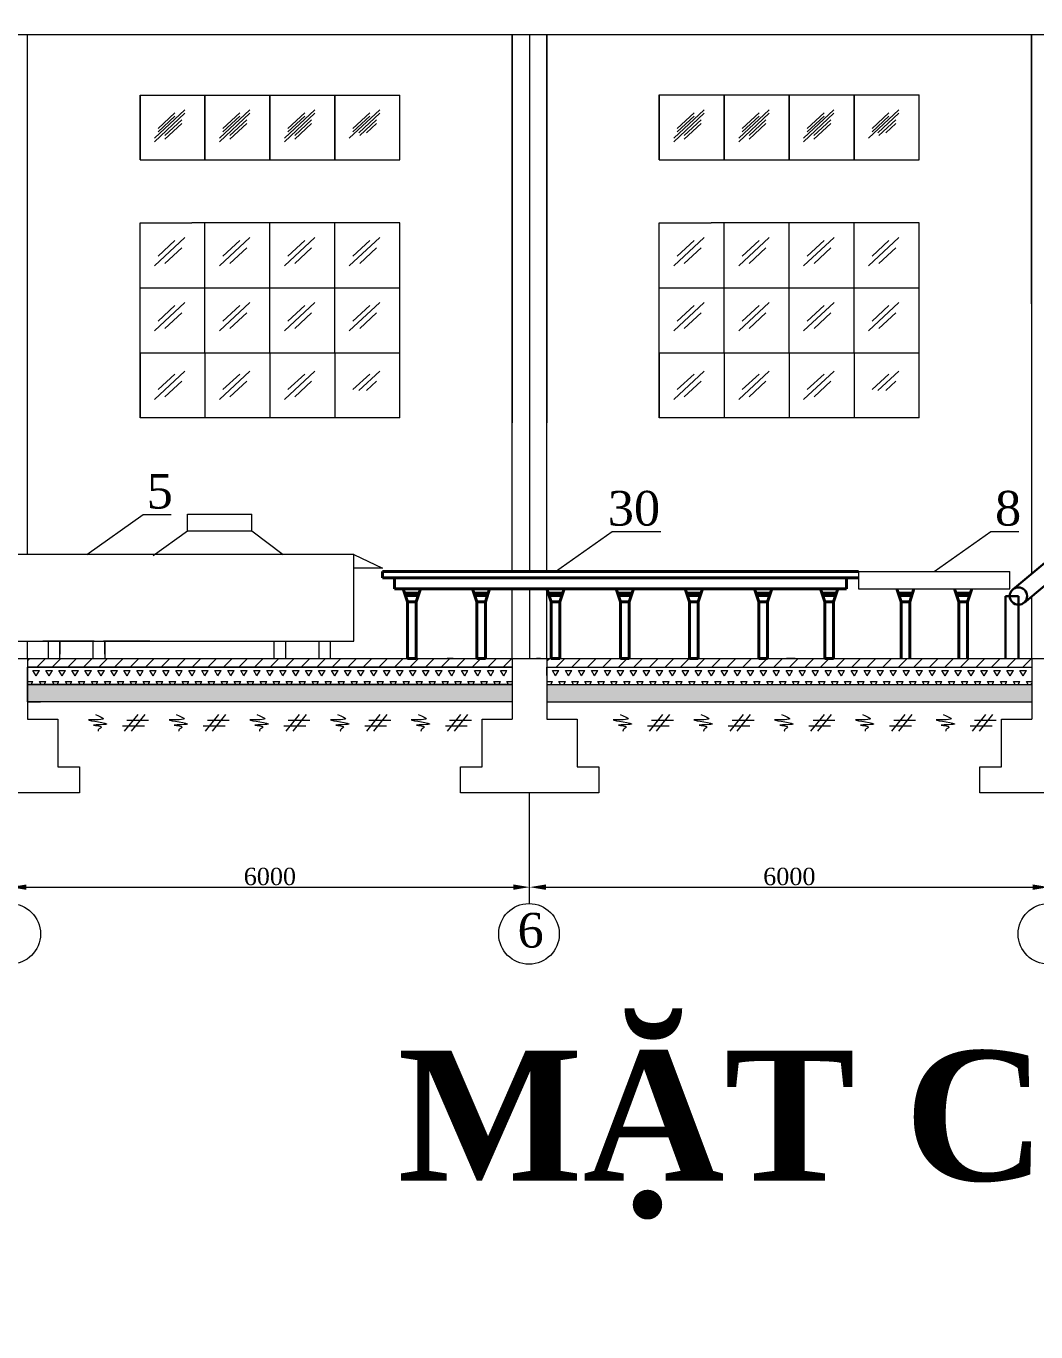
# Model space of a CAD drawing. Header units: inches. Extents: x -4475333 to 345677417, y -211198149 to 2125895.
# Drawn here: x -1948536 to -1936872, y 848268 to 863341 of the extents above; entities that cross this region are included whole.
import ezdxf

# ---------------------------------------------------------------- set-up
doc = ezdxf.new("R2010")
doc.units = ezdxf.units.IN
doc.header["$LTSCALE"] = 150
doc.header["$MEASUREMENT"] = 0
doc.linetypes.add('CENTER2', pattern=[1.125, 0.75, -0.125, 0.125, -0.125])
doc.linetypes.add('HIDDEN2', pattern=[4.7625, 3.175, -1.5875])
for name, color, linetype, lineweight in [('03 tbii', 3, 'Continuous', 50), ('coban', 153, 'Continuous', 50), ('cot', 2, 'Continuous', 50), ('Duong vien', 7, 'Continuous', 50), ('EEEE', 7, 'Continuous', 0), ('Ghichu', 1, 'Continuous', 15), ('KHUNG BVE', 7, 'Continuous', 0), ('móng cột', 7, 'Continuous', 50), ('NHA XUONG', 80, 'Continuous', 50), ('PHOI_CANH', 3, 'Continuous', 50), ('TH net dam', 7, 'Continuous', 30)]:
    doc.layers.add(name, color=color, linetype=linetype, lineweight=lineweight)
for name, color, linetype in [('duongtamchamgach', 50, 'Continuous'), ('MATCAT', 132, 'Continuous'), ('NET NHAP', 7, 'Continuous'), ('Net0.2', 4, 'Continuous'), ('netdut', 2, 'HIDDEN2'), ('Thiet bi', 7, 'Continuous'), ('tru', 7, 'Continuous')]:
    doc.layers.add(name, color=color, linetype=linetype)
doc.styles.add('1', font='times.ttf')
doc.styles.get("Standard").update_dxf_attribs({"font": 'times.ttf', "height": 100})
doc.dimstyles.new('75', dxfattribs={"dimtxt": 200, "dimasz": 188, "dimexe": 94, "dimexo": 47, "dimgap": 20, "dimtad": 1, "dimtoh": 1, "dimdec": 0, "dimtxsty": '1', "dimcen": 2.5, "dimclrt": 256, "dimadec": 0, "dimazin": 0, "dimtfac": 1, "dimtdec": 0, "dimtix": 1, "dimtmove": 0, "dimatfit": 2, "dimfxl": 1, "dimlwd": 9, "dimlwe": 9, "dimarcsym": 0})
pattern_1 = [(60, (-2659269.53, 802579.04), (-75, 129.90381), [75, -75]), (120, (-2659269.53, 802579.04), (-150, 8e-08), [75, -75]), (0, (-2659307.03, 802643.99), (75, 129.90381), [75, -75])]
pattern_2 = [(0, (-2659269.526, 802579.04), (12.5, 25), [0, -25])]

# ---------------------------------------------------------------- blocks, each defined once
blk = doc.blocks.new('*D237')
at = {"layer": 'Defpoints', "color": 0, "lineweight": 0, "ltscale": 3, "transparency": 16777216}
for p in [(-1948720, 853402), (-1942720, 853402), (-1942720, 853402)]:
    blk.add_point(p, dxfattribs=at)
at = {"layer": 'NET NHAP', "color": 0, "lineweight": 9, "ltscale": 3, "transparency": 16777216}
for p, q in [((-1948720, 853449), (-1948720, 853496)), ((-1942720, 853449), (-1942720, 853496)), ((-1948532, 853402), (-1942908, 853402))]:
    blk.add_line(p, q, dxfattribs=at)
at = {"layer": 'NET NHAP', "color": 0, "lineweight": 0, "ltscale": 3, "transparency": 16777216}
for points in [[(-1948532, 853433), (-1948532, 853371), (-1948720, 853402)], [(-1942908, 853433), (-1942908, 853371), (-1942720, 853402)]]:
    blk.add_solid(points, dxfattribs=at)
at = {"layer": 'NET NHAP', "lineweight": 13, "ltscale": 3, "transparency": 16777216, "insert": (-1945720, 853524), "char_height": 200, "attachment_point": 5, "style": '1'}
blk.add_mtext('6000', dxfattribs=at)
blk = doc.blocks.new('*D238')
at = {"layer": 'Defpoints', "color": 0, "lineweight": 0, "ltscale": 3, "transparency": 16777216}
for p in [(-1942720, 853402), (-1936720, 853402), (-1936720, 853402)]:
    blk.add_point(p, dxfattribs=at)
at = {"layer": 'NET NHAP', "color": 0, "lineweight": 9, "ltscale": 3, "transparency": 16777216}
for p, q in [((-1942720, 853449), (-1942720, 853496)), ((-1936720, 853449), (-1936720, 853496)), ((-1942532, 853402), (-1936908, 853402))]:
    blk.add_line(p, q, dxfattribs=at)
at = {"layer": 'NET NHAP', "color": 0, "lineweight": 0, "ltscale": 3, "transparency": 16777216}
for points in [[(-1942532, 853433), (-1942532, 853371), (-1942720, 853402)], [(-1936908, 853433), (-1936908, 853371), (-1936720, 853402)]]:
    blk.add_solid(points, dxfattribs=at)
at = {"layer": 'NET NHAP', "lineweight": 13, "ltscale": 3, "transparency": 16777216, "insert": (-1939720, 853524), "char_height": 200, "attachment_point": 5, "style": '1'}
blk.add_mtext('6000', dxfattribs=at)
blk = doc.blocks.new('utjjrtjtr')
at = {"layer": 'PHOI_CANH', "color": 252, "lineweight": 9}
for p, q in [((4094925, 1559965), (4094925, 1559215)), ((4094925, 1559215), (4094925, 1559965)), ((4094925, 1559965), (4097925, 1559965)), ((4094925, 1559965), (4094925, 1559215)), ((4094925, 1559965), (4097925, 1559965)), ((4094925, 1559965), (4097925, 1559965)), ((4095675, 1559215), (4095675, 1559965)), ((4095675, 1559965), (4095675, 1559215)), ((4096425, 1559215), (4096425, 1559965)), ((4096425, 1559965), (4096425, 1559215)), ((4097175, 1559215), (4097175, 1559965)), ((4097175, 1559965), (4097175, 1559215)), ((4097925, 1559215), (4097925, 1559965)), ((4095092, 1559468), (4095443, 1559795)), ((4095092, 1559468), (4095443, 1559795)), ((4095842, 1559468), (4096193, 1559795)), ((4095842, 1559468), (4096193, 1559795)), ((4096592, 1559468), (4096943, 1559795)), ((4096592, 1559468), (4096943, 1559795)), ((4097342, 1559468), (4097693, 1559795)), ((4097342, 1559468), (4097693, 1559795)), ((4095092, 1559426), (4095443, 1559754)), ((4095092, 1559426), (4095443, 1559754)), ((4095133, 1559580), (4095328, 1559760)), ((4095133, 1559580), (4095328, 1559760)), ((4095133, 1559539), (4095328, 1559719)), ((4095133, 1559539), (4095328, 1559719)), ((4095212, 1559496), (4095407, 1559677)), ((4095212, 1559496), (4095407, 1559677)), ((4095212, 1559455), (4095407, 1559636)), ((4095212, 1559455), (4095407, 1559636)), ((4095842, 1559426), (4096193, 1559754)), ((4095842, 1559426), (4096193, 1559754)), ((4095883, 1559580), (4096078, 1559760)), ((4095883, 1559580), (4096078, 1559760)), ((4095883, 1559539), (4096078, 1559719)), ((4095883, 1559539), (4096078, 1559719)), ((4095962, 1559496), (4096157, 1559677)), ((4095962, 1559496), (4096157, 1559677)), ((4095962, 1559455), (4096157, 1559636)), ((4095962, 1559455), (4096157, 1559636)), ((4096592, 1559426), (4096943, 1559754)), ((4096592, 1559426), (4096943, 1559754)), ((4096633, 1559580), (4096828, 1559760)), ((4096633, 1559580), (4096828, 1559760)), ((4096633, 1559539), (4096828, 1559719)), ((4096633, 1559539), (4096828, 1559719)), ((4096712, 1559496), (4096907, 1559677)), ((4096712, 1559496), (4096907, 1559677)), ((4096712, 1559455), (4096907, 1559636)), ((4096712, 1559455), (4096907, 1559636)), ((4097383, 1559580), (4097578, 1559760)), ((4097383, 1559580), (4097578, 1559760)), ((4097383, 1559539), (4097578, 1559719)), ((4097383, 1559539), (4097578, 1559719)), ((4097451, 1559527), (4097693, 1559754)), ((4097451, 1559527), (4097693, 1559754)), ((4097462, 1559496), (4097657, 1559677)), ((4097462, 1559496), (4097657, 1559677)), ((4097540, 1559527), (4097657, 1559636)), ((4097540, 1559527), (4097657, 1559636)), ((4094925, 1559215), (4097883, 1559215)), ((4094925, 1559215), (4097925, 1559215)), ((4094925, 1559215), (4097883, 1559215)), ((4097883, 1559215), (4097925, 1559215)), ((4097883, 1559215), (4097925, 1559215))]:
    blk.add_line(p, q, dxfattribs=at)

msp = doc.modelspace()

# ---------------------------------------------------------------- hatches: boundary and pattern name
at = {"layer": 'netdut', "linetype": 'ByBlock', "lineweight": 9, "ltscale": 10}
h = msp.add_hatch(dxfattribs=at)
h.set_pattern_fill('TRIANG', color=0, scale=400, style=0)
h.set_pattern_definition(pattern_1)
h.paths.add_polyline_path([(-1948519.7, 855741.4), (-1948519.7, 855941.4), (-1942919.7, 855941.4), (-1942919.7, 855741.4)])
h = msp.add_hatch(dxfattribs=at)
h.set_pattern_fill('TRIANG', color=0, scale=400, style=0)
h.set_pattern_definition(pattern_1)
edge = h.paths.add_edge_path()
edge.add_line((-1942517.4, 855741.4), (-1942519.7, 855941.4))
edge.add_line((-1942519.7, 855941.4), (-1936919.7, 855941.4))
edge.add_line((-1942517.4, 855741.4), (-1936919.7, 855741.5))
edge.add_line((-1936919.7, 855941.4), (-1936919.7, 855741.5))
h = msp.add_hatch(dxfattribs=at)
h.set_pattern_fill('DOTS', color=4, scale=400, style=0)
h.set_pattern_definition(pattern_2)
h.paths.add_polyline_path([(-1942919.7, 855741.4), (-1942919.7, 855541.6), (-1948519.7, 855541.6), (-1948519.7, 855741.4)])
h = msp.add_hatch(dxfattribs=at)
h.set_pattern_fill('DOTS', color=4, scale=400, style=0)
h.set_pattern_definition(pattern_2)
edge = h.paths.add_edge_path()
edge.add_line((-1936919.7, 855741.5), (-1936919.7, 855541.5))
edge.add_line((-1942517.4, 855741.4), (-1936919.7, 855741.5))
edge.add_line((-1942517.1, 855541.5), (-1936919.7, 855540.5))
edge.add_line((-1942517.1, 855541.6), (-1942517.4, 855741.4))
at = {"layer": 'tru', "linetype": 'ByBlock', "lineweight": 9, "ltscale": 10}
h = msp.add_hatch(dxfattribs=at)
h.set_pattern_fill('ANSI31', color=5, scale=40, style=0)
h.set_pattern_definition([(45, (-3442435.19, 1065293.65), (-89.802561, 89.802561), [])])
h.paths.add_polyline_path([(-1942919.7, 856041.5), (-1948519.7, 856041.5), (-1948519.7, 855941.4), (-1942919.7, 855941.4)])
h = msp.add_hatch(dxfattribs=at)
h.set_pattern_fill('ANSI31', color=5, scale=40, style=0)
h.set_pattern_definition([(45, (-3436435.19, 1065293.65), (-89.802561, 89.802561), [])])
h.paths.add_polyline_path([(-1936919.7, 856041.5), (-1942519.7, 856041.5), (-1942519.7, 855941.4), (-1936919.7, 855941.4)])

# ---------------------------------------------------------------- linework, layer by layer
at = {"layer": 'coban', "lineweight": 18}
for p, q in [((-1948436.3, 856043.6), (-1948436.3, 856043.6)), ((-1945521, 856041.5), (-1945521, 856041.5)), ((-1942638.6, 856041.5), (-1942638.6, 856041.5))]:
    msp.add_line(p, q, dxfattribs=at)
at = {"layer": 'cot', "lineweight": 18}
for p, q in [((-1942919.7, 855741.4), (-1948519.7, 855741.4)), ((-1942517.4, 855741.4), (-1942519.7, 855741.4))]:
    msp.add_line(p, q, dxfattribs=at)
at = {"layer": 'Duong vien', "color": 7, "linetype": 'Continuous', "lineweight": 18, "ltscale": 10}
for p, q in [((-1947835.4, 857241.6), (-1947182.5, 857705.5)), ((-1947182.5, 857705.5), (-1946859.6, 857705.5)), ((-1942419.7, 857044.2), (-1941766.8, 857508.2)), ((-1938046.7, 857044.2), (-1937393.8, 857508.2)), ((-1937393.8, 857508.2), (-1937070.9, 857508.2))]:
    msp.add_line(p, q, dxfattribs=at)
at = {"layer": 'duongtamchamgach', "linetype": 'CENTER2', "lineweight": 15, "ltscale": 200}
for p, q in [((-1942719.7, 863241.5), (-1942719.7, 857044.2)), ((-1942719.7, 856844.2), (-1942719.7, 856041.5))]:
    msp.add_line(p, q, dxfattribs=at)
at = {"layer": 'EEEE', "color": 7, "linetype": 'Continuous', "lineweight": 18, "ltscale": 10}
for p, q in [((-1946670.2, 857513.3), (-1946670.2, 857708.8)), ((-1946670.2, 857708.8), (-1945926.7, 857708.8)), ((-1945926.7, 857513.3), (-1945926.7, 857708.8)), ((-1947067.2, 857231.3), (-1946670.2, 857513.3)), ((-1946670.2, 857513.3), (-1945926.7, 857513.3)), ((-1945926.7, 857513.3), (-1945568.5, 857241.5)), ((-1950919.7, 856241.5), (-1944839.1, 856241.5)), ((-1950919.7, 856241.5), (-1944751.1, 856241.5)), ((-1947748.5, 856241.5), (-1948342.7, 856241.5)), ((-1948281.8, 856241.5), (-1948281.8, 856091.5)), ((-1948147, 856241.5), (-1948147, 856091.5)), ((-1947763.3, 856241.5), (-1947763.3, 856091.5)), ((-1947106, 856241.5), (-1947642.3, 856241.5)), ((-1945673.6, 856241.5), (-1945673.6, 856091.5)), ((-1945538.8, 856241.5), (-1945538.8, 856041.5)), ((-1945155.1, 856241.5), (-1945155.1, 856041.5))]:
    msp.add_line(p, q, dxfattribs=at)
at = {"layer": 'EEEE', "color": 5, "linetype": 'Continuous', "lineweight": 40, "ltscale": 10}
for p, q in [((-1944419.7, 857044.2), (-1940419.7, 857044.2)), ((-1944419.7, 856974.2), (-1940419.7, 856974.2)), ((-1940419.7, 857044.2), (-1938919.7, 857044.2)), ((-1938919.7, 856974.2), (-1940419.7, 856974.2)), ((-1939059.7, 856974.2), (-1939059.7, 856844.2)), ((-1940559.7, 856844.2), (-1944279.7, 856844.2)), ((-1940559.7, 856844.2), (-1939059.7, 856844.2)), ((-1944130.2, 856041.5), (-1944030.2, 856041.5)), ((-1943331.1, 856041.5), (-1943231.1, 856041.5)), ((-1942470.2, 856041.5), (-1942370.2, 856041.5)), ((-1941671.1, 856041.5), (-1941571.1, 856041.5)), ((-1940872, 856041.9), (-1940772, 856041.9)), ((-1940072.8, 856041.9), (-1939972.8, 856041.9)), ((-1939309.3, 856041.5), (-1939209.3, 856041.5))]:
    msp.add_line(p, q, dxfattribs=at)
at = {"layer": 'EEEE', "color": 5, "lineweight": 40}
for p, q in [((-1944419.7, 857044.2), (-1944419.7, 856974.2)), ((-1944279.7, 856844.2), (-1944279.7, 856974.2)), ((-1944179.7, 856844.2), (-1944130.2, 856695.6)), ((-1944163.5, 856795.6), (-1943996.8, 856795.6)), ((-1944155.2, 856770.6), (-1944005.2, 856770.6)), ((-1943980.6, 856844.2), (-1944030.2, 856695.6)), ((-1943380.6, 856844.2), (-1943331.1, 856695.6)), ((-1943364.4, 856795.6), (-1943197.7, 856795.6)), ((-1943356.1, 856770.6), (-1943206.1, 856770.6)), ((-1943181.5, 856844.2), (-1943231.1, 856695.6)), ((-1942519.7, 856844.2), (-1942470.2, 856695.6)), ((-1942503.5, 856795.6), (-1942336.8, 856795.6)), ((-1942495.2, 856770.6), (-1942345.2, 856770.6)), ((-1942320.6, 856844.2), (-1942370.2, 856695.6)), ((-1941720.6, 856844.2), (-1941671.1, 856695.6)), ((-1941704.4, 856795.6), (-1941537.7, 856795.6)), ((-1941696.1, 856770.6), (-1941546.1, 856770.6)), ((-1941521.5, 856844.2), (-1941571.1, 856695.6)), ((-1940921.5, 856844.2), (-1940872, 856695.6)), ((-1940905.3, 856795.6), (-1940738.6, 856795.6)), ((-1940897, 856770.6), (-1940747, 856770.6)), ((-1940722.4, 856844.2), (-1940772, 856695.6)), ((-1940122.4, 856844.2), (-1940072.8, 856695.6)), ((-1940106.2, 856795.6), (-1939939.5, 856795.6)), ((-1940097.8, 856770.6), (-1939947.8, 856770.6)), ((-1939923.3, 856844.2), (-1939972.8, 856695.6)), ((-1939358.8, 856844.2), (-1939309.3, 856695.6)), ((-1939342.6, 856795.6), (-1939175.9, 856795.6)), ((-1939334.3, 856770.6), (-1939184.3, 856770.6)), ((-1939159.7, 856844.2), (-1939209.3, 856695.6)), ((-1938479.7, 856844.2), (-1938430.2, 856695.6)), ((-1938463.5, 856795.6), (-1938296.8, 856795.6)), ((-1938455.2, 856770.6), (-1938305.2, 856770.6)), ((-1938280.6, 856844.2), (-1938330.2, 856695.6)), ((-1937812.8, 856844.2), (-1937763.3, 856695.6)), ((-1937796.6, 856795.6), (-1937629.9, 856795.6)), ((-1937788.3, 856770.6), (-1937638.3, 856770.6)), ((-1937613.7, 856844.2), (-1937663.3, 856695.6)), ((-1944130.2, 856041.5), (-1944130.2, 856695.6)), ((-1944130.2, 856695.6), (-1944030.2, 856695.6)), ((-1944030.2, 856695.6), (-1944030.2, 856041.5)), ((-1943331.1, 856041.5), (-1943331.1, 856695.6)), ((-1943331.1, 856695.6), (-1943231.1, 856695.6)), ((-1943231.1, 856695.6), (-1943231.1, 856041.5)), ((-1942470.2, 856041.5), (-1942470.2, 856695.6)), ((-1942470.2, 856695.6), (-1942370.2, 856695.6)), ((-1942370.2, 856695.6), (-1942370.2, 856041.5)), ((-1941671.1, 856041.5), (-1941671.1, 856695.6)), ((-1941671.1, 856695.6), (-1941571.1, 856695.6)), ((-1941571.1, 856695.6), (-1941571.1, 856041.5)), ((-1940872, 856041.9), (-1940872, 856695.6)), ((-1940872, 856695.6), (-1940772, 856695.6)), ((-1940772, 856695.6), (-1940772, 856041.9)), ((-1940072.8, 856041.9), (-1940072.8, 856695.6)), ((-1940072.8, 856695.6), (-1939972.8, 856695.6)), ((-1939972.8, 856695.6), (-1939972.8, 856041.9)), ((-1939309.3, 856041.5), (-1939309.3, 856695.6)), ((-1939309.3, 856695.6), (-1939209.3, 856695.6)), ((-1939209.3, 856695.6), (-1939209.3, 856041.5)), ((-1938430.2, 856041.5), (-1938430.2, 856695.6)), ((-1938430.2, 856695.6), (-1938330.2, 856695.6)), ((-1938330.2, 856695.6), (-1938330.2, 856041.5)), ((-1937763.3, 856041.5), (-1937763.3, 856695.6)), ((-1937763.3, 856695.6), (-1937663.3, 856695.6)), ((-1937663.3, 856695.6), (-1937663.3, 856041.5))]:
    msp.add_line(p, q, dxfattribs=at)
at = {"layer": 'Ghichu', "color": 7, "linetype": 'CENTER2', "lineweight": 18, "ltscale": 1000000.0}
msp.add_line((-1938558.4, 856041.5), (-1937274.4, 856041.5), dxfattribs=at)
at = {"layer": 'KHUNG BVE', "linetype": 'Continuous', "lineweight": 18, "ltscale": 10}
for p, q in [((-1938639.9, 863241.4), (-1972719.7, 863241.5)), ((-1948519.7, 859041.5), (-1948519.7, 863241.4)), ((-1948519.7, 857241.5), (-1948519.7, 863241.4)), ((-1942919.7, 863241.5), (-1942919.7, 858761.6)), ((-1942919.7, 857044.2), (-1942919.7, 863241.5)), ((-1942519.7, 863241.5), (-1942519.7, 858761.6)), ((-1942519.7, 857044.2), (-1942519.7, 863241.5)), ((-1936639.9, 863241.4), (-1938639.9, 863241.4)), ((-1936922.2, 863241.4), (-1936922.1, 858761.6)), ((-1936920, 857021), (-1936922.2, 863241.4)), ((-1942919.7, 856041.5), (-1942919.7, 856844.2)), ((-1942519.7, 856041.5), (-1942519.7, 856844.2)), ((-1936919.7, 856041.5), (-1936919.9, 856760.4)), ((-1948519.7, 856041.5), (-1948519.7, 856241.5)), ((-1972719.7, 856041.5), (-1901412.1, 856041.5)), ((-1948519.7, 856041.5), (-1948519.7, 855541.5)), ((-1943604.8, 856041.5), (-1943673.7, 856041.5)), ((-1943604.8, 856041.5), (-1943558.9, 856041.5)), ((-1942919.7, 856041.5), (-1942919.7, 855541.5)), ((-1942594.5, 856041.5), (-1942640.4, 856041.5)), ((-1942519.7, 856041.5), (-1942519.7, 855541.5)), ((-1941263.3, 856041.9), (-1939653.3, 856041.9)), ((-1941263.3, 856041.9), (-1941163.3, 856041.9)), ((-1939653.3, 856041.9), (-1939753.3, 856041.9)), ((-1936919.7, 856041.5), (-1936919.7, 855541.5)), ((-1948519.7, 855941.4), (-1942919.7, 855941.4)), ((-1936919.7, 855941.4), (-1936919.7, 855741.5)), ((-1936919.7, 855741.5), (-1936919.7, 855541.5)), ((-1942919.7, 855541.6), (-1948519.7, 855541.6)), ((-1948519.7, 855541.5), (-1948519.7, 855341.5)), ((-1942919.7, 855541.5), (-1942919.7, 855341.5)), ((-1942517.1, 855541.6), (-1942519.7, 855541.6)), ((-1942519.7, 855541.5), (-1942519.7, 855341.5)), ((-1936919.7, 855541.5), (-1936919.7, 855341.5)), ((-1948519.7, 855341.5), (-1948169.7, 855341.5)), ((-1948169.7, 855341.5), (-1948169.7, 854791.5)), ((-1943269.7, 854791.5), (-1943269.7, 855341.5)), ((-1943269.7, 855341.5), (-1942919.7, 855341.5)), ((-1942519.7, 855341.5), (-1942169.7, 855341.5)), ((-1942169.7, 855341.5), (-1942169.7, 854791.5)), ((-1937269.7, 854791.5), (-1937269.7, 855341.5)), ((-1937269.7, 855341.5), (-1936919.7, 855341.5)), ((-1948169.7, 854791.5), (-1947919.7, 854791.5)), ((-1947919.7, 854791.5), (-1947919.7, 854491.5)), ((-1943519.7, 854491.5), (-1943519.7, 854791.5)), ((-1943519.7, 854791.5), (-1943269.7, 854791.5)), ((-1942169.7, 854791.5), (-1941919.7, 854791.5)), ((-1941919.7, 854791.5), (-1941919.7, 854491.5)), ((-1937519.7, 854491.5), (-1937519.7, 854791.5)), ((-1937519.7, 854791.5), (-1937269.7, 854791.5)), ((-1947919.7, 854491.5), (-1949519.7, 854491.5)), ((-1941919.7, 854491.5), (-1943519.7, 854491.5)), ((-1935919.7, 854491.5), (-1937519.7, 854491.5))]:
    msp.add_line(p, q, dxfattribs=at)
at = {"layer": 'KHUNG BVE', "lineweight": 0}
for p, q in [((-1941766.8, 857508.2), (-1941205, 857508.2)), ((-1944751.1, 857241.5), (-1950919.7, 857241.5)), ((-1944751.1, 856241.5), (-1944751.1, 857241.5)), ((-1944751.1, 857241.5), (-1944419.7, 857083.8)), ((-1944419.7, 857083.8), (-1944751.1, 857083.8)), ((-1938919.7, 856974.2), (-1939059.7, 856974.2)), ((-1939059.7, 856974.2), (-1939059.7, 856844.2)), ((-1938919.7, 857044.2), (-1938919.7, 856974.2)), ((-1938919.7, 857044.2), (-1937173.7, 857044.2)), ((-1938919.7, 857044.2), (-1938919.7, 856844.2)), ((-1937173.7, 856844.2), (-1937173.7, 857044.2)), ((-1940121.5, 856841.6), (-1940121.5, 856841.6)), ((-1938919.7, 856844.2), (-1937173.7, 856844.2)), ((-1948147, 856041.5), (-1948147, 856241.5)), ((-1947763.3, 856241.5), (-1947763.3, 856041.5)), ((-1947628.3, 856091.5), (-1947628.3, 856241.5)), ((-1947628.3, 856241.5), (-1947628.3, 856041.5)), ((-1945673.6, 856241.5), (-1945673.6, 856091.5)), ((-1945673.6, 856241.5), (-1945673.6, 856041.5)), ((-1945020.1, 856041.5), (-1945020.1, 856241.5)), ((-1948281.8, 856091.5), (-1948281.8, 856041.5)), ((-1948281.8, 856041.5), (-1948147, 856041.5)), ((-1947763.3, 856041.5), (-1947628.3, 856041.5)), ((-1945824.6, 856041.5), (-1945689.8, 856041.5)), ((-1945306.1, 856041.5), (-1945171.1, 856041.5)), ((-1938430.2, 856041.5), (-1938330.2, 856041.5)), ((-1937763.3, 856041.5), (-1937663.3, 856041.5))]:
    msp.add_line(p, q, dxfattribs=at)
at = {"layer": 'KHUNG BVE', "color": 6, "lineweight": 40, "ltscale": 50}
for p, q in [((-1945718.8, 856044.4), (-1945718.8, 856044.4)), ((-1942519.7, 855944), (-1942517.7, 855944)), ((-1942517.7, 855944), (-1942519.7, 855944))]:
    msp.add_line(p, q, dxfattribs=at)
at = {"layer": 'KHUNG BVE', "color": 3, "linetype": 'Continuous', "lineweight": 18, "ltscale": 10}
msp.add_line((-1942517.7, 855941.4), (-1936919.7, 855941.4), dxfattribs=at)
at = {"layer": 'KHUNG BVE', "color": 2, "linetype": 'Continuous', "lineweight": 18, "ltscale": 10}
msp.add_line((-1942517.4, 855741.4), (-1936919.7, 855741.5), dxfattribs=at)
at = {"layer": 'KHUNG BVE', "color": 0, "linetype": 'Continuous', "lineweight": 18, "ltscale": 10}
msp.add_line((-1942517.1, 855541.5), (-1936919.7, 855540.5), dxfattribs=at)
at = {"layer": 'KHUNG BVE', "lineweight": 0}
msp.add_circle((-1916098.2, 889715.1), 188435.9, dxfattribs=at)
at = {"layer": 'MATCAT', "color": 3, "lineweight": 13, "ltscale": 3}
msp.add_line((-1942719.7, 853401.8), (-1942719.7, 854491.7), dxfattribs=at)
at = {"layer": 'móng cột', "lineweight": 18}
msp.add_line((-1948519.7, 855541.4), (-1948369.7, 855541.4), dxfattribs=at)
at = {"layer": 'Net0.2', "lineweight": 18}
for p, q in [((-1947421.9, 855266.1), (-1947170, 855266.1)), ((-1947246.2, 855394.7), (-1947401.2, 855201.4)), ((-1947373.4, 855330.1), (-1947121.5, 855330.1)), ((-1947165.3, 855394.7), (-1947320.3, 855201.4)), ((-1946489.5, 855266.1), (-1946237.6, 855266.1)), ((-1946313.8, 855394.7), (-1946468.8, 855201.4)), ((-1946441, 855330.1), (-1946189.1, 855330.1)), ((-1946232.9, 855394.7), (-1946387.9, 855201.4)), ((-1945557.1, 855266.1), (-1945305.2, 855266.1)), ((-1945381.4, 855394.7), (-1945536.4, 855201.4)), ((-1945508.6, 855330.1), (-1945256.7, 855330.1)), ((-1945300.5, 855394.7), (-1945455.5, 855201.4)), ((-1944624.7, 855266.1), (-1944372.7, 855266.1)), ((-1944449, 855394.7), (-1944604, 855201.4)), ((-1944576.2, 855330.1), (-1944324.3, 855330.1)), ((-1944368.1, 855394.7), (-1944523.1, 855201.4)), ((-1943692.2, 855266.1), (-1943440.3, 855266.1)), ((-1943516.6, 855394.7), (-1943671.6, 855201.4)), ((-1943643.8, 855330.1), (-1943391.9, 855330.1)), ((-1943435.6, 855394.7), (-1943590.7, 855201.4)), ((-1941359.9, 855266.1), (-1941108, 855266.1)), ((-1941184.3, 855394.7), (-1941339.3, 855201.4)), ((-1941311.5, 855330.1), (-1941059.6, 855330.1)), ((-1941103.4, 855394.7), (-1941258.4, 855201.4)), ((-1940427.5, 855266.1), (-1940175.6, 855266.1)), ((-1940251.8, 855394.7), (-1940406.9, 855201.4)), ((-1940379.1, 855330.1), (-1940127.2, 855330.1)), ((-1940170.9, 855394.7), (-1940326, 855201.4)), ((-1939495.1, 855266.1), (-1939243.2, 855266.1)), ((-1939319.4, 855394.7), (-1939474.4, 855201.4)), ((-1939446.7, 855330.1), (-1939194.7, 855330.1)), ((-1939238.5, 855394.7), (-1939393.5, 855201.4)), ((-1938562.7, 855266.1), (-1938310.8, 855266.1)), ((-1938387, 855394.7), (-1938542, 855201.4)), ((-1938514.2, 855330.1), (-1938262.3, 855330.1)), ((-1938306.1, 855394.7), (-1938461.1, 855201.4)), ((-1937630.3, 855266.1), (-1937378.4, 855266.1)), ((-1937454.6, 855394.7), (-1937609.6, 855201.4)), ((-1937581.8, 855330.1), (-1937329.9, 855330.1)), ((-1937373.7, 855394.7), (-1937528.7, 855201.4))]:
    msp.add_line(p, q, dxfattribs=at)
for points in [[(-1947735.8, 855394.7), (-1947643.1, 855344.5), (-1947816.6, 855332.1), (-1947605.9, 855282.6), (-1947754.7, 855270.2), (-1947667.9, 855245.4), (-1947705.1, 855208.3), (-1947698.9, 855202.1)], [(-1946803.4, 855394.7), (-1946710.7, 855344.5), (-1946884.2, 855332.1), (-1946673.5, 855282.6), (-1946822.2, 855270.2), (-1946735.5, 855245.4), (-1946772.7, 855208.3), (-1946766.5, 855202.1)], [(-1945870.9, 855394.7), (-1945778.3, 855344.5), (-1945951.8, 855332.1), (-1945741.1, 855282.6), (-1945889.8, 855270.2), (-1945803.1, 855245.4), (-1945840.2, 855208.3), (-1945834, 855202.1)], [(-1944938.5, 855394.7), (-1944845.8, 855344.5), (-1945019.4, 855332.1), (-1944808.7, 855282.6), (-1944957.4, 855270.2), (-1944870.6, 855245.4), (-1944907.8, 855208.3), (-1944901.6, 855202.1)], [(-1944006.1, 855394.7), (-1943913.4, 855344.5), (-1944087, 855332.1), (-1943876.2, 855282.6), (-1944025, 855270.2), (-1943938.2, 855245.4), (-1943975.4, 855208.3), (-1943969.2, 855202.1)], [(-1941673.8, 855394.7), (-1941581.1, 855344.5), (-1941754.7, 855332.1), (-1941543.9, 855282.6), (-1941692.7, 855270.2), (-1941605.9, 855245.4), (-1941643.1, 855208.3), (-1941636.9, 855202.1)], [(-1940741.4, 855394.7), (-1940648.7, 855344.5), (-1940822.3, 855332.1), (-1940611.5, 855282.6), (-1940760.3, 855270.2), (-1940673.5, 855245.4), (-1940710.7, 855208.3), (-1940704.5, 855202.1)], [(-1939809, 855394.7), (-1939716.3, 855344.5), (-1939889.8, 855332.1), (-1939679.1, 855282.6), (-1939827.9, 855270.2), (-1939741.1, 855245.4), (-1939778.3, 855208.3), (-1939772.1, 855202.1)], [(-1938876.6, 855394.7), (-1938783.9, 855344.5), (-1938957.4, 855332.1), (-1938746.7, 855282.6), (-1938895.4, 855270.2), (-1938808.7, 855245.4), (-1938845.9, 855208.3), (-1938839.7, 855202.1)], [(-1937944.2, 855394.7), (-1937851.5, 855344.5), (-1938025, 855332.1), (-1937814.3, 855282.6), (-1937963, 855270.2), (-1937876.3, 855245.4), (-1937913.4, 855208.3), (-1937907.2, 855202.1)]]:
    msp.add_spline(points, degree=3, dxfattribs=at)
at = {"layer": 'netdut', "color": 0, "linetype": 'ByBlock', "lineweight": 18, "ltscale": 10}
for p, q in [((-1948519.7, 855741.4), (-1948519.7, 855941.4)), ((-1942919.7, 855941.4), (-1942919.7, 855741.4)), ((-1942517.4, 855741.4), (-1942519.7, 855941.4)), ((-1942519.7, 855941.4), (-1936919.7, 855941.4))]:
    msp.add_line(p, q, dxfattribs=at)
at = {"layer": 'netdut', "color": 4, "linetype": 'ByBlock', "lineweight": 18, "ltscale": 10}
for p, q in [((-1948519.7, 855741.4), (-1942919.7, 855741.4)), ((-1948519.7, 855541.6), (-1948519.7, 855741.4)), ((-1942919.7, 855741.4), (-1942919.7, 855541.6)), ((-1942517.4, 855741.4), (-1936919.7, 855741.5)), ((-1942517.1, 855541.6), (-1942517.4, 855741.4))]:
    msp.add_line(p, q, dxfattribs=at)
at = {"layer": 'NHA XUONG', "lineweight": 18}
for p, q in [((-1948519.7, 855941.4), (-1942919.7, 855941.4)), ((-1942919.7, 855941.4), (-1948519.7, 855941.4)), ((-1942519.7, 855941.4), (-1942517.7, 855941.4)), ((-1942517.7, 855941.4), (-1942519.7, 855941.4))]:
    msp.add_line(p, q, dxfattribs=at)
at = {"layer": 'PHOI_CANH', "color": 252, "lineweight": 18}
for p, q in [((-1947219.7, 859571.3), (-1947219.7, 861071.3)), ((-1947219.7, 861071.3), (-1946619.7, 861071.3)), ((-1944219.7, 861071.3), (-1946619.7, 861071.3)), ((-1946469.7, 860821.3), (-1946469.7, 861071.3)), ((-1945719.7, 860821.3), (-1945719.7, 861071.3)), ((-1944969.7, 859571.3), (-1944969.7, 861071.3)), ((-1944219.7, 858821.3), (-1944219.7, 861071.3)), ((-1941222.2, 859571.3), (-1941222.2, 861071.3)), ((-1941222.2, 861071.3), (-1940622.2, 861071.3)), ((-1938222.2, 861071.3), (-1940622.2, 861071.3)), ((-1940472.2, 860821.3), (-1940472.2, 861071.3)), ((-1939722.2, 860821.3), (-1939722.2, 861071.3)), ((-1938972.2, 859571.3), (-1938972.2, 861071.3)), ((-1938222.2, 858821.3), (-1938222.2, 861071.3)), ((-1947052.5, 860574), (-1946701.6, 860901.2)), ((-1947011.7, 860686.2), (-1946816.8, 860866.7)), ((-1946302.5, 860574), (-1945951.6, 860901.2)), ((-1946261.7, 860686.2), (-1946066.8, 860866.7)), ((-1945552.5, 860574), (-1945201.6, 860901.2)), ((-1945511.7, 860686.2), (-1945316.8, 860866.7)), ((-1944802.5, 860574), (-1944451.6, 860901.2)), ((-1944761.7, 860686.2), (-1944566.8, 860866.7)), ((-1941055, 860574), (-1940704.1, 860901.2)), ((-1941014.2, 860686.2), (-1940819.2, 860866.7)), ((-1940305, 860574), (-1939954.1, 860901.2)), ((-1940264.2, 860686.2), (-1940069.2, 860866.7)), ((-1939555, 860574), (-1939204.1, 860901.2)), ((-1939514.2, 860686.2), (-1939319.2, 860866.7)), ((-1938805, 860574), (-1938454.1, 860901.2)), ((-1938764.2, 860686.2), (-1938569.2, 860866.7)), ((-1946932.5, 860602.7), (-1946737.5, 860783.2)), ((-1946469.7, 859571.3), (-1946469.7, 860821.3)), ((-1946182.5, 860602.7), (-1945987.5, 860783.2)), ((-1945719.7, 859571.3), (-1945719.7, 860821.3)), ((-1945432.5, 860602.7), (-1945237.5, 860783.2)), ((-1944682.5, 860602.7), (-1944487.5, 860783.2)), ((-1940935, 860602.7), (-1940740, 860783.2)), ((-1940472.2, 859571.3), (-1940472.2, 860821.3)), ((-1940185, 860602.7), (-1939990, 860783.2)), ((-1939722.2, 859571.3), (-1939722.2, 860821.3)), ((-1939435, 860602.7), (-1939240, 860783.2)), ((-1938685, 860602.7), (-1938490, 860783.2)), ((-1947219.7, 860321.3), (-1944219.7, 860321.3)), ((-1941222.2, 860321.3), (-1938222.2, 860321.3)), ((-1947219.7, 858821.3), (-1947219.7, 860204.7)), ((-1947052.5, 859824), (-1946701.6, 860151.2)), ((-1947052.5, 859824), (-1946701.6, 860151.2)), ((-1947011.7, 859936.2), (-1946816.8, 860116.7)), ((-1947011.7, 859936.2), (-1946816.8, 860116.7)), ((-1946302.5, 859824), (-1945951.6, 860151.2)), ((-1946302.5, 859824), (-1945951.6, 860151.2)), ((-1946261.7, 859936.2), (-1946066.8, 860116.7)), ((-1946261.7, 859936.2), (-1946066.8, 860116.7)), ((-1945552.5, 859824), (-1945201.6, 860151.2)), ((-1945552.5, 859824), (-1945201.6, 860151.2)), ((-1945511.7, 859936.2), (-1945316.8, 860116.7)), ((-1945511.7, 859936.2), (-1945316.8, 860116.7)), ((-1944802.5, 859824), (-1944451.6, 860151.2)), ((-1944802.5, 859824), (-1944451.6, 860151.2)), ((-1944761.7, 859936.2), (-1944566.8, 860116.7)), ((-1944761.7, 859936.2), (-1944566.8, 860116.7)), ((-1941222.2, 858821.3), (-1941222.2, 860204.7)), ((-1941055, 859824), (-1940704.1, 860151.2)), ((-1941055, 859824), (-1940704.1, 860151.2)), ((-1941014.2, 859936.2), (-1940819.2, 860116.7)), ((-1941014.2, 859936.2), (-1940819.2, 860116.7)), ((-1940305, 859824), (-1939954.1, 860151.2)), ((-1940305, 859824), (-1939954.1, 860151.2)), ((-1940264.2, 859936.2), (-1940069.2, 860116.7)), ((-1940264.2, 859936.2), (-1940069.2, 860116.7)), ((-1939555, 859824), (-1939204.1, 860151.2)), ((-1939555, 859824), (-1939204.1, 860151.2)), ((-1939514.2, 859936.2), (-1939319.2, 860116.7)), ((-1939514.2, 859936.2), (-1939319.2, 860116.7)), ((-1938805, 859824), (-1938454.1, 860151.2)), ((-1938805, 859824), (-1938454.1, 860151.2)), ((-1938764.2, 859936.2), (-1938569.2, 860116.7)), ((-1938764.2, 859936.2), (-1938569.2, 860116.7)), ((-1946932.5, 859852.7), (-1946737.5, 860033.2)), ((-1946932.5, 859852.7), (-1946737.5, 860033.2)), ((-1946182.5, 859852.7), (-1945987.5, 860033.2)), ((-1946182.5, 859852.7), (-1945987.5, 860033.2)), ((-1945432.5, 859852.7), (-1945237.5, 860033.2)), ((-1945432.5, 859852.7), (-1945237.5, 860033.2)), ((-1944682.5, 859852.7), (-1944487.5, 860033.2)), ((-1944682.5, 859852.7), (-1944487.5, 860033.2)), ((-1940935, 859852.7), (-1940740, 860033.2)), ((-1940935, 859852.7), (-1940740, 860033.2)), ((-1940185, 859852.7), (-1939990, 860033.2)), ((-1940185, 859852.7), (-1939990, 860033.2)), ((-1939435, 859852.7), (-1939240, 860033.2)), ((-1939435, 859852.7), (-1939240, 860033.2)), ((-1938685, 859852.7), (-1938490, 860033.2)), ((-1938685, 859852.7), (-1938490, 860033.2)), ((-1947219.7, 859571.3), (-1947219.7, 858821.3)), ((-1947219.7, 859571.3), (-1944219.7, 859571.3)), ((-1947219.7, 859571.3), (-1944219.7, 859571.3)), ((-1946469.7, 859571.3), (-1946469.7, 858821.3)), ((-1945719.7, 859571.3), (-1945719.7, 858821.3)), ((-1944969.7, 859571.3), (-1944969.7, 858821.3)), ((-1941222.2, 859571.3), (-1941222.2, 858821.3)), ((-1941222.2, 859571.3), (-1938222.2, 859571.3)), ((-1941222.2, 859571.3), (-1938222.2, 859571.3)), ((-1940472.2, 859571.3), (-1940472.2, 858821.3)), ((-1939722.2, 859571.3), (-1939722.2, 858821.3)), ((-1938972.2, 859571.3), (-1938972.2, 858821.3)), ((-1947052.5, 859032.7), (-1946701.6, 859359.9)), ((-1947052.5, 859032.7), (-1946701.6, 859359.9)), ((-1947011.7, 859145), (-1946816.8, 859325.5)), ((-1947011.7, 859145), (-1946816.8, 859325.5)), ((-1946302.5, 859032.7), (-1945951.6, 859359.9)), ((-1946302.5, 859032.7), (-1945951.6, 859359.9)), ((-1946261.7, 859145), (-1946066.8, 859325.5)), ((-1946261.7, 859145), (-1946066.8, 859325.5)), ((-1945552.5, 859032.7), (-1945201.6, 859359.9)), ((-1945552.5, 859032.7), (-1945201.6, 859359.9)), ((-1945511.7, 859145), (-1945316.8, 859325.5)), ((-1945511.7, 859145), (-1945316.8, 859325.5)), ((-1944761.7, 859145), (-1944566.8, 859325.5)), ((-1944761.7, 859145), (-1944566.8, 859325.5)), ((-1944694.4, 859133.6), (-1944451.6, 859359.9)), ((-1944694.4, 859133.6), (-1944451.6, 859359.9)), ((-1941055, 859032.7), (-1940704.1, 859359.9)), ((-1941055, 859032.7), (-1940704.1, 859359.9)), ((-1941014.2, 859145), (-1940819.2, 859325.5)), ((-1941014.2, 859145), (-1940819.2, 859325.5)), ((-1940305, 859032.7), (-1939954.1, 859359.9)), ((-1940305, 859032.7), (-1939954.1, 859359.9)), ((-1940264.2, 859145), (-1940069.2, 859325.5)), ((-1940264.2, 859145), (-1940069.2, 859325.5)), ((-1939555, 859032.7), (-1939204.1, 859359.9)), ((-1939555, 859032.7), (-1939204.1, 859359.9)), ((-1939514.2, 859145), (-1939319.2, 859325.5)), ((-1939514.2, 859145), (-1939319.2, 859325.5)), ((-1938764.2, 859145), (-1938569.2, 859325.5)), ((-1938764.2, 859145), (-1938569.2, 859325.5)), ((-1938696.8, 859133.6), (-1938454.1, 859359.9)), ((-1938696.8, 859133.6), (-1938454.1, 859359.9)), ((-1946932.5, 859061.4), (-1946737.5, 859241.9)), ((-1946932.5, 859061.4), (-1946737.5, 859241.9)), ((-1946182.5, 859061.4), (-1945987.5, 859241.9)), ((-1946182.5, 859061.4), (-1945987.5, 859241.9)), ((-1945432.5, 859061.4), (-1945237.5, 859241.9)), ((-1945432.5, 859061.4), (-1945237.5, 859241.9)), ((-1944604.6, 859133.6), (-1944487.5, 859241.9)), ((-1944604.6, 859133.6), (-1944487.5, 859241.9)), ((-1940935, 859061.4), (-1940740, 859241.9)), ((-1940935, 859061.4), (-1940740, 859241.9)), ((-1940185, 859061.4), (-1939990, 859241.9)), ((-1940185, 859061.4), (-1939990, 859241.9)), ((-1939435, 859061.4), (-1939240, 859241.9)), ((-1939435, 859061.4), (-1939240, 859241.9)), ((-1938607.1, 859133.6), (-1938490, 859241.9)), ((-1938607.1, 859133.6), (-1938490, 859241.9)), ((-1944219.7, 858821.3), (-1947219.7, 858821.3)), ((-1938222.2, 858821.3), (-1941222.2, 858821.3))]:
    msp.add_line(p, q, dxfattribs=at)
at = {"layer": 'TH net dam'}
for p, q in [((-1933412.8, 859953.3), (-1937137.8, 856838.9)), ((-1933284.6, 859799.8), (-1937009.6, 856685.4)), ((-1937223.7, 856041.8), (-1937223.7, 856762.2)), ((-1937073.7, 856762.2), (-1937223.7, 856762.2)), ((-1937073.7, 856762.2), (-1937073.7, 856041.8))]:
    msp.add_line(p, q, dxfattribs=at)
msp.add_circle((-1937073.7, 856762.2), 100, dxfattribs=at)
at = {"layer": 'Thiet bi', "color": 2, "linetype": 'ByBlock', "lineweight": 18, "ltscale": 10}
msp.add_line((-1942719.7, 853212.2), (-1942719.7, 853402.2), dxfattribs=at)
for centre in [(-1948719.5, 852862.1), (-1942727.1, 852862.1), (-1936727.1, 852862)]:
    msp.add_circle(centre, 350.1, dxfattribs=at)

# ---------------------------------------------------------------- block references
at = {"linetype": 'ByBlock'}
for p in [(-6042144.9, -697418.8), (-6036147.4, -697418.7)]:
    msp.add_blockref('utjjrtjtr', p, dxfattribs=at)

# ---------------------------------------------------------------- texts
at = {"color": 7, "linetype": 'ByBlock', "lineweight": 18, "char_height": 400, "width": 236.121, "attachment_point": 1}
for s, insert in [('5', (-1947142.6, 858173)), ('30', (-1941816.9, 857975.7)), ('8', (-1937344.3, 857975.7))]:
    msp.add_mtext(s, dxfattribs=dict(at, insert=insert))
at = {"layer": '03 tbii', "lineweight": 18, "insert": (-1936189.5, 850540.5), "char_height": 1500, "width": 57591.056, "attachment_point": 5, "line_spacing_factor": 1.5, "style": '1'}
msp.add_mtext('{\\fTimes New Roman|b1|i0|c0|p18;MẶT CẮT B - B}', dxfattribs=at)
at = {"layer": 'Thiet bi', "color": 2, "linetype": 'ByBlock', "lineweight": 18, "ltscale": 10, "insert": (-1942859.4, 853104.9), "char_height": 400, "width": 247.603, "attachment_point": 1}
msp.add_mtext('6', dxfattribs=at)

# ---------------------------------------------------------------- dimensions: what is measured, and where the dimension line sits
at = {"layer": 'NET NHAP', "color": 0, "lineweight": 13, "ltscale": 3}
for base, p1, p2, picture, middle in [((-1942719.5, 853401.9), (-1948719.5, 853401.9), (-1942719.5, 853401.9), '*D237', (-1945719.5, 853523.6)), ((-1936719.5, 853402.1), (-1942719.5, 853401.9), (-1936719.5, 853402.1), '*D238', (-1939719.5, 853523.8))]:
    dim = msp.add_linear_dim(base=base, p1=p1, p2=p2, dimstyle='75', dxfattribs=at)
    dim.commit()
    dim.dimension.update_dxf_attribs({"geometry": picture, "text_midpoint": middle})

doc.saveas('drawing.dxf')
